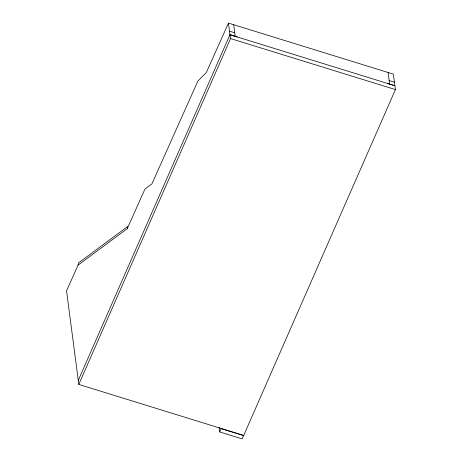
<?xml version="1.0" encoding="UTF-8"?>
<svg xmlns="http://www.w3.org/2000/svg" width="462" height="462" viewBox="0 0 462 462"><rect width="100%" height="100%" fill="white"/><g stroke="black" fill="none" stroke-linecap="round" stroke-linejoin="round"><path stroke-width="0.69" d="M78.072 265.107L78.586 262.855L127.731 226.449L127.212 228.702L78.072 265.107L66.557 290.864L78.8 384.424L243.699 435.435L395.443 89.582L393.347 74.111L228.447 23.1L206.306 72.609L197.88 81.058L151.877 183.945L144.924 189.097L127.212 228.702M78.205 380.561L229.949 34.702L228.447 23.1M78.8 384.424L230.544 38.565L229.949 34.702L237.445 37.018M219.669 431.941L221.142 428.644L243.63 435.597L242.157 438.9L219.669 431.941L219.057 427.246M387.352 83.397L394.848 85.713L229.949 34.702M229.493 31.156L234.742 32.779M389.148 80.544L394.392 82.167M230.544 38.565L395.443 89.582M388.103 72.488L389.605 84.078M233.691 24.723L235.198 36.313"/></g></svg>
